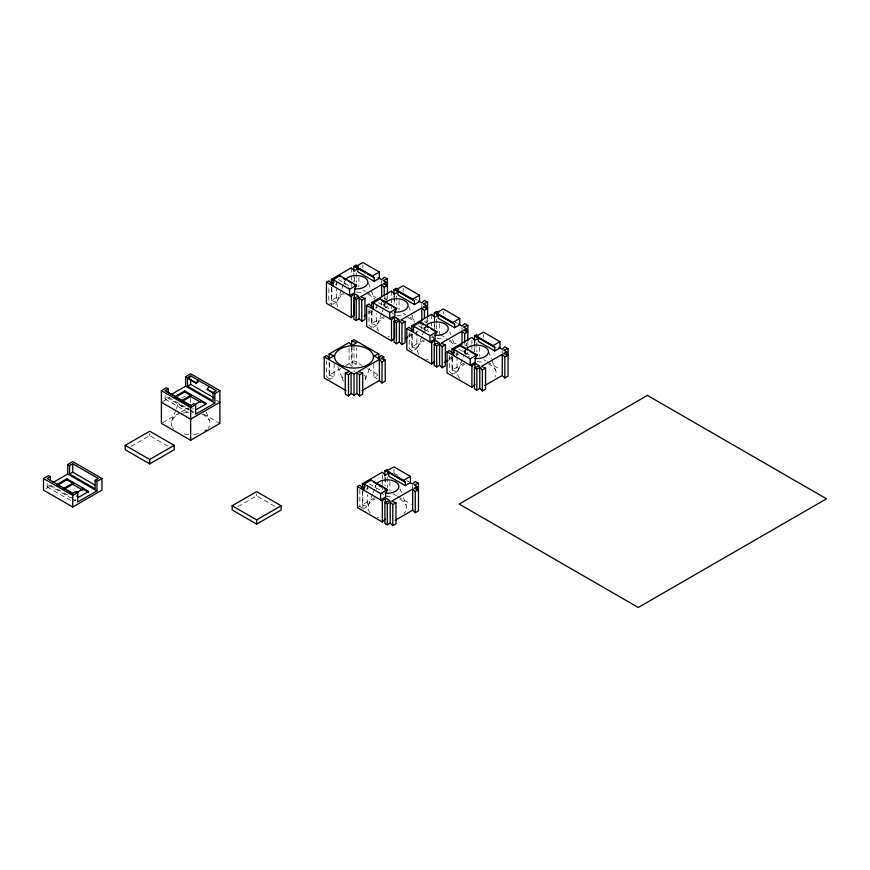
<?xml version="1.0" encoding="UTF-8"?>
<svg xmlns="http://www.w3.org/2000/svg" width="870" height="870" viewBox="0 0 870 870"><rect width="100%" height="100%" fill="white"/><g stroke="black" fill="none" stroke-linecap="round" stroke-linejoin="round"><path stroke-width="0.65" stroke-dasharray="4.35 3.26" d="M171.64 421.21L175.914 409.824M176.392 408.563L178.763 402.244M337.212 301.129L341.486 289.743M341.964 288.481L343.389 284.686M343.867 283.424L344.814 280.901M377.417 324.336L381.691 312.961M382.169 311.699L383.594 307.904M384.072 306.631L385.019 304.108A11.625 6.71 0 0 0 385.421 307.578M365.291 379.581L370 367.064M417.622 347.554L421.896 336.168M422.374 334.906L423.799 331.111M424.277 329.85L425.223 327.316A11.625 6.71 0 0 0 425.626 330.785M368.249 505.47L372.534 494.095M373.002 492.833L374.426 489.038M374.905 487.776L375.862 485.242A11.625 6.71 0 0 0 375.971 488.146M457.827 370.761L464.004 354.329M464.471 353.057L465.428 350.534M335.157 284.871L337.201 283.685M331.372 287.263L331.372 300.454L345.433 292.342M165.061 395.317L165.061 399.112L168.258 397.275L189.192 409.357M162.581 401.603L169.596 397.557M332.971 304.174L336.396 302.194L336.396 287.687M47.154 483.328L47.154 486.939L50.351 485.101L70.122 496.509M45.838 488.755L51.689 485.384M162.581 422.711L180.123 412.576M181.297 411.901L188.311 407.856M131.055 446.397L149.716 435.62L168.367 446.397M375.361 308.078L377.406 306.903M368.782 313.254L372.284 311.232M386.008 303.304L383.083 304.989L387.422 306.49L385.29 307.73M371.577 310.481L371.577 323.662L385.638 315.549M373.176 327.381L376.601 325.402L376.601 313.537M72.743 501.718L75.94 499.869L71.286 497.183M329.143 361.942L329.143 375.133L340.866 368.369M345.553 365.661L349.066 363.627L349.066 347.804M351.621 347.652L351.621 362.159L354.003 360.778L361.909 365.346M334.167 363.682L334.167 376.873L329.599 379.516L329.599 362.366M349.066 363.627L352.078 366.531L356.646 363.899L356.646 348.065M408.987 336.462L414.827 333.09M415.99 332.416L418.329 331.068M426.213 326.511L423.288 328.207L427.627 329.708L424.429 331.557M411.782 333.688L411.782 346.88L425.843 338.756M409.215 332.525L409.215 348.359L412.239 351.252L416.806 348.62L416.806 327.522M455.76 354.503L457.816 353.329M449.192 359.669L455.032 356.308M456.195 355.634L458.533 354.286M466.418 349.729L463.492 351.415L467.832 352.915L465.7 354.144M451.987 356.896L451.987 370.087L466.037 361.974M453.585 373.806L457.011 371.827L457.011 357.32M237.978 506.612L256.639 495.835L275.29 506.612M366.194 489.223L368.238 488.037M357.483 507.645L359.854 506.275L359.854 486.493M362.409 491.615L362.409 504.807L376.471 496.683M362.866 509.178L367.434 506.547L367.434 494.671M373.828 363.682L373.828 376.873L377.602 375.568M331.372 300.454L336.396 302.194M371.577 323.662L376.601 325.402M411.782 346.88L416.806 348.62M451.987 370.087L457.011 371.827M351.621 362.159L356.646 363.899M329.143 375.133L334.167 376.873M362.409 504.807L367.434 506.547M414.849 298.845L417.208 300.215M455.108 322.096L457.413 323.422M384.225 298.269L387.422 300.106M424.429 321.476L427.627 323.325M464.634 344.694L467.832 346.532M363.149 290.101L365.465 291.439M366.618 292.103L375.851 297.442M403.354 313.32L405.659 314.646M410.281 317.322L416.056 320.649M440.089 334.526L447.028 338.528M448.18 339.191L456.261 343.857M483.763 359.745L486.069 361.072M487.222 361.735L499.924 369.076M338.223 279.509L351.143 286.969M378.428 302.727L391.348 310.188M418.633 325.935L430.378 332.721M458.838 349.142L470.583 355.928M431.553 336.984L435.076 339.017M367.553 368.608L377.721 374.481M373.828 376.873L377.254 378.852M394.197 473.345L397.655 475.346M406.855 480.664L409.204 482.023M393.033 493.79L396.502 495.78M397.655 496.455L411.51 504.448M369.261 483.861L381.017 490.637M216.38 400.254L218.718 401.603M203.515 413.935L219.892 423.385M190.356 410.031L193.847 412.043M166.431 397.275L188.659 410.096M189.823 410.77L193.336 412.804M165.061 399.112L189.486 413.217M48.524 485.101L70.742 497.923M71.916 498.597L76.593 501.305M47.154 486.939L70.416 500.37M431.694 335.374L433.956 337.549M391.489 312.167L393.751 314.342M450.181 372.295L452.443 374.47L452.443 357.32M372.034 328.044L369.01 325.141L369.01 309.318M328.849 378.787L326.587 376.612L326.587 360.778M382.332 493.301L383.844 494.747M359.854 506.275L362.116 508.45M488.603 351.491L491.419 359.005M491.898 360.256L495.661 370.272M449.812 332.035L450.747 334.537M452.628 339.55L454.51 344.553M408.661 306.316L414.316 321.345M368.456 283.109L370.816 289.362M371.283 290.623L374.578 299.389M399.972 488.701L401.385 492.463M403.267 497.466L406.094 504.981M337.843 366.64L342.595 379.287M206.179 411.956L209.474 420.721M502.24 350.621L502.24 353.263M483.502 334.689L483.502 337.223M479.49 346.978L479.49 356.211M476.836 342.552L476.836 351.784M474.911 340.387L474.911 343.03M474.911 344.346L474.911 350.936M474.454 341.29L474.454 351.839M471.899 340.126L471.899 344.085M471.899 345.401L471.899 349.359M467.832 342.367L467.832 345.216M466.418 343.128L466.418 345.771M464.634 350.806L464.634 353.448M462.035 327.414L462.035 330.045M457.011 350.73L457.011 356.004M449.42 355.743L449.42 371.566M443.298 311.482L443.298 314.016M439.285 323.771L439.285 334.319M436.631 319.344L436.631 323.292M436.631 324.619L436.631 329.893M434.717 317.18L434.717 329.045M434.26 318.072L434.26 320.715M434.26 322.03L434.26 328.621M431.694 314.277L431.694 320.867M431.694 322.194L431.694 326.141M427.627 318.05L427.627 322.009M426.213 319.921L426.213 322.563M424.429 327.599L424.429 330.23M421.83 304.195L421.83 306.838M421.83 325.086L421.83 329.045M412.663 485.34L412.663 487.972M412.239 335.428L412.239 351.252M403.093 288.264L403.093 292.07M399.08 300.563L399.08 309.796M396.426 296.126L396.426 305.359M394.512 293.962L394.512 296.605M394.512 297.921L394.512 304.522M394.056 296.181L394.056 304.098M393.936 469.408L393.936 473.204M391.489 291.069L391.489 297.66M391.489 298.976L391.489 302.934M391.489 304.25L391.489 309.524M389.912 481.697L389.912 490.93M387.422 295.941L387.422 298.791M387.27 477.26L387.27 487.82M386.008 296.713L386.008 300.661M385.345 477.739L385.345 485.656M384.888 477.315L384.888 485.232M384.225 296.474L384.225 299.106M384.225 300.433L384.225 307.023M382.332 474.835L382.332 478.794M382.332 480.109L382.332 484.068M382.332 485.384L382.332 490.658M381.625 280.988L381.625 283.631M381.625 301.879L381.625 304.522M376.601 304.304L376.601 308.263M372.034 310.894L372.034 326.728M367.434 485.438L367.434 489.397M362.888 265.056L362.888 267.59M362.866 489.397L362.866 507.862M358.875 277.345L358.875 286.578M356.221 272.919L356.221 282.152M354.308 277.345L354.308 281.304M354.003 346.271L354.003 360.778M353.851 272.973L353.851 282.206M352.078 345.433L352.078 366.531M351.284 267.851L351.284 274.452M351.284 275.768L351.284 281.043M351.284 282.358L351.284 286.317M336.396 281.097L336.396 286.371M331.829 287.687L331.829 304.837L328.816 301.933L328.816 286.11M256.639 493.725L256.639 495.835M190.65 398.59L190.65 402.549M149.716 433.412L149.716 435.62M202.101 414.359A19.379 11.19 0 0 1 208.039 428.323M198.469 433.619A19.379 11.19 0 0 1 193.608 434.445M188.551 434.511A19.379 11.19 0 0 1 182.091 433.423M173.663 428.769A19.379 11.19 0 0 1 172.912 427.899M172.303 426.985A19.379 11.19 0 0 1 178.502 414.664M182.831 413.141A19.379 11.19 0 0 1 189.366 412.217M193.423 408.802A11.625 6.71 0 0 1 192.422 408.922M189.388 408.954A11.625 6.71 0 0 1 179.024 402.136M181.895 397.862A11.625 6.71 0 0 1 182.602 397.438M183.363 397.046A11.625 6.71 0 0 1 185.049 396.394M411.01 333.884A19.379 11.19 0 0 1 408.574 335.233M389.412 336.951A19.379 11.19 0 0 1 387.868 336.56M378.689 331.024A19.379 11.19 0 0 1 384.29 317.789M396.84 315.331A19.379 11.19 0 0 1 403.441 316.082M407.878 317.485A19.379 11.19 0 0 1 414.163 321.998M370.805 310.677A19.379 11.19 0 0 1 368.369 312.025M337.875 306.903A19.379 11.19 0 0 1 344.085 294.582M356.635 292.113A19.379 11.19 0 0 1 363.236 292.875M367.673 294.277A19.379 11.19 0 0 1 373.959 298.791M348.565 287.252A11.625 6.71 0 0 1 347.826 286.85M345.586 284.914A11.625 6.71 0 0 1 344.661 281.478M452.269 356.341A19.379 11.19 0 0 1 448.768 358.451M428.073 359.767A19.379 11.19 0 0 1 426.583 359.299M418.894 354.242A19.379 11.19 0 0 1 424.484 341.007M437.044 338.539A19.379 11.19 0 0 1 443.646 339.289M449.398 341.312A19.379 11.19 0 0 1 454.368 345.216M488.287 363.91A19.379 11.19 0 0 1 494.899 376.982M459.849 378.33A19.379 11.19 0 0 1 464.689 364.215M477.249 361.746A19.379 11.19 0 0 1 483.85 362.507M469.169 356.885A11.625 6.71 0 0 1 468.441 356.482M466.189 354.547A11.625 6.71 0 0 1 465.276 351.11M400.037 499.228A19.379 11.19 0 0 1 403.843 513.452M378.7 517.693A19.379 11.19 0 0 1 377.221 517.226M370.283 513.039A19.379 11.19 0 0 1 375.122 498.923M385.986 496.487A19.379 11.19 0 0 1 392.674 496.9M376.623 489.255A11.625 6.71 0 0 1 376.253 488.712M364.432 375.013A11.625 6.71 0 0 1 364.193 381.212M343.563 380.951A11.625 6.71 0 0 1 343.802 374.752M353.753 371.272A11.625 6.71 0 0 1 354.764 371.283"/><path stroke-width="1.3" d="M364.149 484.068L371.088 480.055L387.541 489.56L385.714 493.355L385.714 496.944L380.592 499.891L380.592 493.562L364.149 484.068L364.149 490.397M196.283 383.202L197.958 380.125L197.958 382.234L196.283 383.202L188.975 378.983L190.65 375.905L216.238 390.673L213.03 392.522L213.03 400.961L187.452 386.193L187.452 377.754L190.65 375.905M213.509 393.153L207.245 389.532L208.92 386.454M334.113 282.413L331.829 283.729L328.816 280.825L326.435 282.206L326.435 303.304L351.284 317.648L351.284 296.55L354.308 293.647L358.875 296.289L353.851 298.029L353.851 319.127L356.221 320.497L359.147 318.812L359.147 297.714L356.221 299.4L353.851 298.029M351.284 317.648L354.308 314.755L354.308 293.647M372.034 306.947L369.01 304.043L366.64 305.413L366.64 326.511L391.489 340.866L391.489 319.758L394.512 316.865L399.08 319.497L394.056 321.237L394.056 342.345L396.426 343.715L399.352 342.03L399.352 320.921L396.426 322.607L394.056 321.237M346.151 390.652L324.216 377.982L324.216 356.874L349.609 371.544L345.27 373.045L345.27 394.153L348.468 395.991L348.468 374.894L351.078 372.393L354.003 374.078L356.928 372.393L359.527 374.894L359.527 395.991L362.725 394.153L362.725 373.045L358.386 371.544L379.407 359.408L382.006 361.92L382.006 383.017L385.203 381.169L385.203 360.071L380.864 358.57L383.79 356.874L383.79 359.517M391.489 340.866L394.512 337.962L394.512 316.865M348.468 395.991L351.078 393.49L351.078 372.393M412.239 330.154L409.215 327.25L406.845 328.621L406.845 349.729L431.694 364.073L431.694 342.976L434.717 340.072L439.285 342.715L434.26 344.455L434.26 365.552L436.631 366.922L439.557 365.237L439.557 344.139L436.631 345.825L434.26 344.455M431.694 364.073L434.717 361.17M454.727 352.046L452.443 353.361L449.42 350.469L447.049 351.839L447.049 372.936L471.899 387.291L471.899 366.183L474.911 363.279L479.49 365.922L474.454 367.662L474.454 388.76L476.836 390.141L479.762 388.444L479.762 367.347L476.836 369.032L474.454 367.662M471.899 387.291L474.911 384.388M365.15 486.754L362.866 488.081L359.854 485.177L357.483 486.547L357.483 507.645L382.332 522L382.332 500.902L385.345 497.999L389.912 500.631L384.888 502.371L384.888 523.479L387.27 524.849L390.184 523.164L390.184 502.055L387.27 503.741L384.888 502.371M382.332 522L385.345 519.096M331.372 284.631L331.372 279.357L351.284 267.851L354.308 270.755L357.733 268.776M353.851 271.647L353.851 266.372L356.221 265.002L358.527 266.34M333.101 279.727L340.05 275.714L356.493 285.208L354.666 289.003L354.666 292.592L349.555 295.55L349.555 289.221L333.101 279.727L333.101 286.056M355.95 266.535L362.888 262.522L379.342 272.016L379.342 278.346L374.22 281.304L357.777 271.81L357.777 268.221L355.95 266.535L372.393 276.029L379.342 272.016M219.892 390.673L214.868 393.577L214.868 403.071L185.625 386.193L185.625 376.699L190.65 373.796L219.892 390.673L219.892 423.385L190.65 440.263L161.407 423.385L161.407 390.673L166.431 387.77L168.258 388.825L168.258 392.446M168.258 388.825L165.061 390.673L191.28 405.811M349.555 289.221L356.493 285.208M374.22 281.304L374.22 277.715L372.393 276.029M170.955 394.665L185.625 386.193M187.452 386.193L190.65 384.344L213.911 397.775M196.587 409.4L206.636 403.604L184.712 390.945L174.663 396.742L190.813 406.072M175.773 397.155L184.712 392L190.65 395.426L190.65 396.481L200.698 402.277L200.698 401.222L205.646 404.082M101.975 478.5L96.951 481.404L96.951 490.897L67.719 474.019L67.719 464.526L72.743 461.622L101.975 478.5L101.975 490.104L72.743 506.992L43.5 490.104L43.5 478.5L48.524 475.596L50.351 476.651L50.351 480.273M384.225 295.147L384.225 287.241L381.625 284.729L360.604 296.866L364.954 298.366L364.954 319.475L361.746 321.324L359.147 318.812M386.008 286.154L386.008 282.206L383.083 283.892L387.422 285.393L384.225 287.241M181.71 400.581L190.65 395.426M50.351 476.651L47.154 478.5L72.743 493.268L75.94 491.43L77.767 492.485L77.767 501.979L96.951 490.897M69.546 465.58L72.743 463.732L98.321 478.5L95.124 480.349L95.124 488.788L69.546 474.019L69.546 465.58L67.719 464.526M181.71 401.635L190.65 396.481M361.746 321.324L361.746 300.215L364.954 298.366M53.037 482.491L67.719 474.019M69.546 474.019L72.743 472.171L94.83 484.927M190.65 405.442L193.847 403.604L195.674 404.659L195.674 414.153L214.868 403.071M193.999 405.094L200.698 401.222M371.577 307.839L371.577 302.564L391.489 291.069L394.512 293.962L397.938 291.983M394.056 294.865L394.056 289.59L396.426 288.22L398.732 289.547M76.701 496.085L78.681 497.227L88.729 491.43L66.805 478.761L56.746 484.568L60.704 486.852M125.226 445.331L149.716 431.194L174.207 445.331L174.207 449.757L149.716 463.895L125.226 449.757L125.226 445.331L149.716 459.469L174.207 445.331M161.407 390.673L190.65 407.562L195.674 404.659M57.866 484.981L66.805 479.827L72.743 483.252L63.804 488.407M373.306 302.934L380.255 298.921L396.698 308.415L394.871 312.221L394.871 315.81L389.76 318.757L389.76 312.428L373.306 302.934L373.306 309.263M396.154 289.743L403.093 285.741L419.547 295.234L419.547 301.564L414.424 304.522L397.981 295.017L397.981 291.428L396.154 289.743L412.597 299.236L419.547 295.234M380.07 299.661L380.255 298.921M63.804 489.462L72.743 484.307L82.791 490.104L82.791 487.994M364.117 315.951L366.444 314.603M219.892 402.277L190.65 419.166L161.407 402.277M76.092 492.92L82.791 489.049L88.729 492.485M43.5 478.5L72.743 495.389L77.767 492.485M389.76 312.428L396.698 308.415M414.424 304.522L414.424 300.933L412.597 299.236M324.216 356.874L326.587 355.504L329.599 358.407L334.167 355.776L329.143 354.036L329.143 359.31M329.143 354.036L349.066 342.53L352.078 345.433L356.646 342.791L351.621 341.051L351.621 346.325M351.621 341.051L354.003 339.681L378.852 354.036L378.852 359.31M424.429 318.366L424.429 310.449L421.83 307.947L400.809 320.084L405.148 321.585L405.148 342.682L401.951 344.531L399.352 342.03M426.213 308.056L426.213 305.413L423.288 307.099L427.627 308.6L424.429 310.449M401.951 344.531L401.951 323.433L405.148 321.585M411.782 329.73L411.782 325.772L431.694 314.277L434.717 317.18L439.285 314.538M434.26 316.756L434.26 312.798L436.631 311.427L438.937 312.765M413.511 326.141L420.46 322.139L436.903 331.633L435.076 335.428L435.076 339.017L429.965 341.975L429.965 335.646L413.511 326.141L413.511 332.471M436.359 312.961L443.298 308.948L459.751 318.442L459.751 324.771L454.629 327.729L438.186 318.235L438.186 314.646L436.359 312.961L452.802 322.455L459.751 318.442M420.275 322.879L423.984 324.804M405.485 338.484L407.823 337.136M359.527 374.894L362.725 373.045M382.006 361.92L385.203 360.071M429.965 335.646L436.903 331.633M454.629 327.729L454.629 324.14L452.802 322.455M464.634 342.9L464.634 333.667L462.035 331.155L441.014 343.291L445.353 344.792L445.353 365.9L442.156 367.738L439.557 365.237M466.418 331.263L466.418 328.621L463.492 330.317L467.832 331.818L464.634 333.667M351.078 393.49L354.003 395.176L356.928 393.49L356.928 372.393M361.887 390.619L379.407 380.516L379.407 359.408M442.156 367.738L442.156 346.641L445.353 344.792M451.987 354.264L451.987 348.99L471.899 337.484L474.911 340.387L479.49 337.756L474.454 336.016L474.454 339.963M474.454 336.016L476.836 334.635M453.716 349.359L460.665 345.346L477.108 354.84L475.281 358.647L475.281 362.224L470.17 365.183L470.17 358.853L453.716 349.359L453.716 355.689M476.564 336.168L483.502 332.155L499.956 341.66L499.956 347.989L494.834 350.936L478.391 341.442L478.391 337.854L476.564 336.168L493.007 345.662L499.956 341.66M460.48 346.086L467.712 350.055M444.516 362.366L448.017 360.343M470.17 358.853L477.108 354.84M494.834 350.936L494.834 347.347L493.007 345.662M232.149 505.753L256.639 491.615L281.13 505.753L281.13 509.972L256.639 524.11L232.149 509.972L232.149 505.753L256.639 519.89L281.13 505.753M498.771 347.304L502.24 349.305L504.839 346.804L508.036 348.642L508.036 376.134L504.839 377.971L504.839 356.874L502.24 354.373L481.219 366.498L485.558 368.01L485.558 389.107L482.361 390.956L479.762 388.444M506.623 355.797L506.623 351.839L503.697 353.524L508.036 355.025L504.839 356.874M482.361 390.956L482.361 369.848L485.558 368.01M484.721 385.584L502.24 375.47L502.24 354.373M362.409 488.973L362.409 483.698L382.332 472.203L385.345 475.096L388.77 473.128M384.888 475.999L384.888 470.724L387.27 469.354M386.987 470.877L393.936 466.875L410.379 476.368L410.379 482.698L405.268 485.656L388.814 476.151L388.814 472.573L386.987 470.877L403.441 480.381L410.379 476.368M380.592 493.562L387.541 489.56M405.268 485.656L405.268 482.067L403.441 480.381M410.357 482.687L412.663 484.014L415.273 481.512L418.47 483.361L418.47 510.842L415.273 512.691L415.273 491.583L412.663 489.081L391.652 501.218L395.991 502.719L395.991 523.816L392.794 525.665L390.184 523.164M417.056 489.19L417.056 486.547L414.131 488.233L418.47 489.745L415.273 491.583M392.794 525.665L392.794 504.567L395.991 502.719M395.154 520.293L412.663 510.179L412.663 489.081M387.422 294.625L387.422 279.009L383.083 280.51L386.008 282.206M427.627 316.734L427.627 302.227L423.288 303.728L426.213 305.413M378.852 354.036L373.828 355.776L378.396 358.407L381.408 355.504L383.79 356.874M467.832 341.051L467.832 325.434L463.492 326.935L466.418 328.621M508.036 348.642L503.697 350.153L506.623 351.839M418.47 483.361L414.131 484.862L417.056 486.547M353.851 266.372L357.613 267.677M394.056 289.59L397.818 290.895M434.26 312.798L438.023 314.103M331.372 279.357L333.884 280.227M371.577 302.564L374.089 303.434M411.782 325.772L414.294 326.642M451.987 348.99L454.499 349.86M384.888 470.724L389.912 472.464M362.409 483.698L364.921 484.568M387.422 279.009L384.225 277.16L381.625 279.672L378.156 277.671M427.627 302.227L424.429 300.378L421.83 302.88L418.361 300.879M467.832 325.434L464.634 323.586L462.035 326.098L458.566 324.097M356.135 267.057L372.577 276.562M396.339 290.275L412.782 299.769M436.544 313.483L452.987 322.977M476.738 336.701L493.192 346.195M355.95 267.166L374.22 277.715M396.154 290.373L414.424 300.933M436.359 313.591L454.629 324.14M476.564 336.799L494.834 347.347M343.574 278.378L345.923 279.738M348.272 281.097L351.795 283.131M354.144 284.49L356.493 285.838M381.43 300.237L384.953 302.271M387.302 303.63L390.826 305.664M393.175 307.023L395.524 308.371M426.333 326.163L428.682 327.512M431.031 328.871L436.903 332.264M470.061 351.404L477.108 355.471M343.389 278.487L345.738 279.846M382.419 301.02L384.768 302.379M426.148 326.261L428.497 327.62M326.435 282.206L351.284 296.55M366.64 305.413L391.489 319.758M406.845 328.621L431.694 342.976M447.049 351.839L471.899 366.183M345.27 373.045L348.468 374.894M387.172 471.409L403.626 480.903M386.987 471.518L405.268 482.067M373.437 482.045L376.971 484.079M379.32 485.438L381.669 486.798M384.018 488.157L387.541 490.191M379.135 485.547L381.484 486.906M385.008 488.94L387.357 490.288M185.625 376.699L187.452 377.754M213.03 392.522L214.868 393.577M188.975 378.809L196.283 383.028M207.245 389.358L213.509 392.979M357.483 486.547L382.332 500.902M191.28 405.985L185.016 402.19M95.124 480.349L96.951 481.404M62.683 487.994L64.924 489.288M67.153 490.582L72.743 493.801M502.24 375.47L504.839 377.971M479.762 367.347L482.361 369.848M439.557 344.139L442.156 346.641M399.352 320.921L401.951 323.433M359.147 297.714L361.746 300.215M379.407 380.516L382.006 383.017M356.928 393.49L359.527 395.991M412.663 510.179L415.273 512.691M390.184 502.055L392.794 504.567M476.836 369.032L476.836 390.141M474.911 363.279L474.911 368.565M462.035 331.155L462.035 344.346M460.665 345.346L460.665 345.977M436.631 345.825L436.631 366.922M434.717 340.072L434.717 345.346M421.83 307.947L421.83 321.139M420.46 322.139L420.46 322.77M396.426 322.607L396.426 343.715M387.27 503.741L387.27 524.849M385.345 497.999L385.345 501.957M381.625 284.729L381.625 296.605M371.088 480.055L371.088 480.697M356.221 299.4L356.221 320.497M354.003 374.078L354.003 395.176M340.05 275.714L340.05 276.345M256.639 519.89L256.639 524.11M190.65 379.276L190.65 384.344M190.65 407.562L190.65 440.263M184.712 390.945L184.712 392M174.054 395.861L166.746 391.641M149.716 459.469L149.716 463.895M72.743 463.732L72.743 472.171M72.743 482.197L72.743 484.307M72.743 495.389L72.743 506.992M66.805 478.761L66.805 479.827M206.288 429.997A19.379 11.19 0 0 1 205.233 430.759M385.997 302.445A11.625 6.71 0 0 1 400.635 299.149A11.625 6.71 0 0 1 407.595 307.284A11.625 6.71 0 0 1 394.164 312.004M345.379 279.77A11.625 6.71 0 0 1 359.473 275.757A11.625 6.71 0 0 1 367.629 283.511A11.625 6.71 0 0 1 354.96 288.873M426.202 325.663A11.625 6.71 0 0 1 440.84 322.368A11.625 6.71 0 0 1 447.8 330.502A11.625 6.71 0 0 1 434.369 335.211M465.994 349.403A11.625 6.71 0 0 1 480.403 345.444A11.625 6.71 0 0 1 488.092 353.524A11.625 6.71 0 0 1 474.574 358.418M376.427 484.122A11.625 6.71 0 0 1 390.837 480.153A11.625 6.71 0 0 1 398.525 488.233A11.625 6.71 0 0 1 385.008 493.138M647.41 395.404L459.186 504.078L638.275 607.477L826.5 498.804L647.41 395.404M343.226 366.183A19.379 11.19 0 0 0 373.339 357.613A19.379 11.19 0 0 0 345.433 346.836A19.379 11.19 0 0 0 343.226 366.183"/></g></svg>
